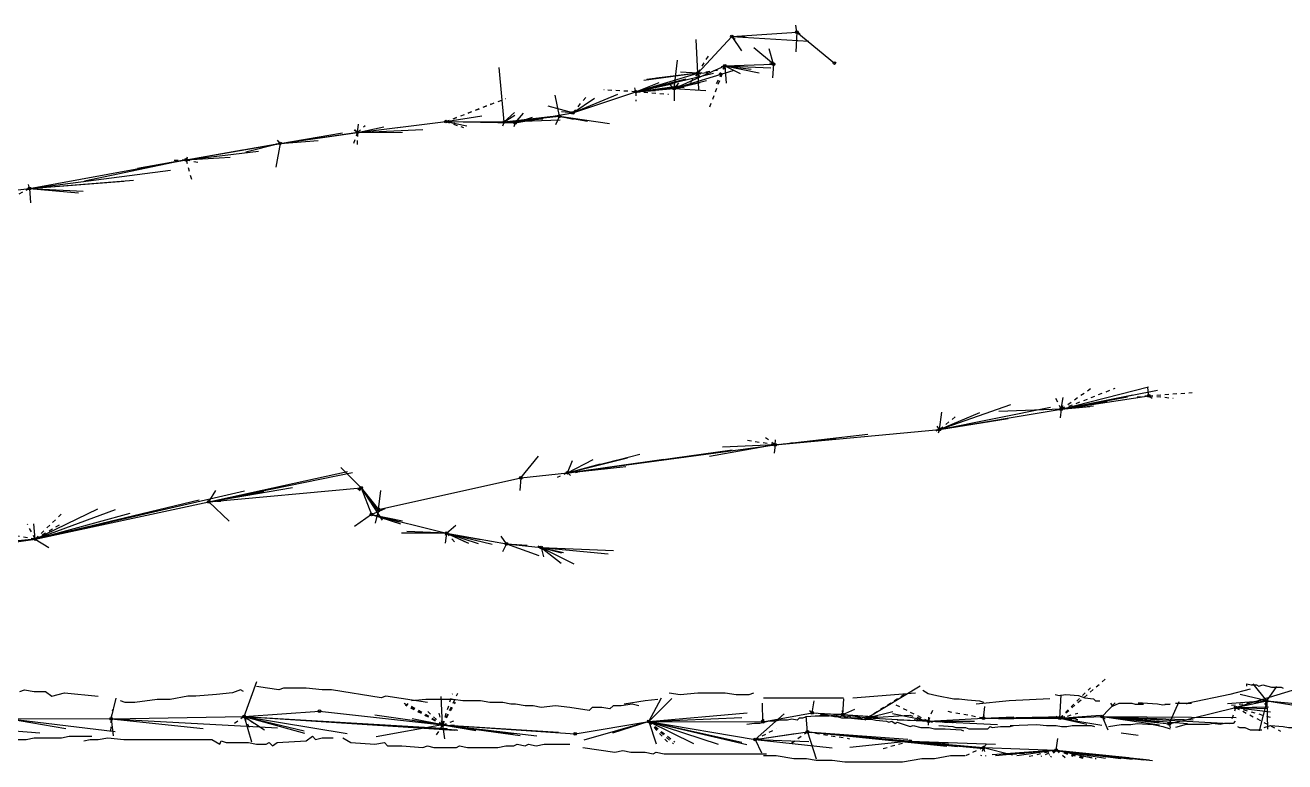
# Model space of a CAD drawing. Header units: millimetres. Extents: x -1 to 656, y -65 to 3.
# Drawn here: x 270.8 to 365.3, y -60.9 to -5.7 of the extents above; entities that cross this region are included whole.
import ezdxf

# ---------------------------------------------------------------- set-up
doc = ezdxf.new("R2010")
doc.units = ezdxf.units.MM
doc.linetypes.add('DASH', pattern=[0.6, 0.3, -0.3])

msp = doc.modelspace()

# ---------------------------------------------------------------- linework, layer by layer
at = {"layer": 'Shots', "color": 1}
for p, q in [((321.266, -9.282), (323.822, -6.534)), ((323.822, -6.534), (328.69, -6.206)), ((328.69, -6.206), (331.502, -8.522)), ((316.616, -10.672), (321.266, -9.282)), ((319.472, -10.432), (323.294, -8.736)), ((323.294, -8.736), (326.946, -8.616)), ((331.502, -8.522), (331.502, -8.522)), ((311.892, -12.26), (316.616, -10.672)), ((316.616, -10.672), (319.472, -10.432)), ((316.616, -10.672), (316.616, -10.672)), ((307.542, -13.018), (311.892, -12.26)), ((295.73, -13.722), (302.348, -12.92)), ((302.348, -12.92), (306.718, -12.942)), ((302.348, -12.92), (302.348, -12.92)), ((302.348, -12.92), (307.542, -13.018)), ((306.718, -12.942), (310.874, -12.516)), ((289.912, -14.546), (295.73, -13.722)), ((282.856, -15.778), (289.912, -14.546)), ((271.106, -17.934), (282.856, -15.778)), ((262.464, -18.884), (271.106, -17.934)), ((348.534, -34.486), (355.108, -33.474)), ((339.398, -36), (348.534, -34.486)), ((327.056, -37.15), (339.398, -36)), ((311.486, -39.248), (327.056, -37.15)), ((297.294, -42.002), (307.97, -39.628)), ((307.97, -39.628), (311.486, -39.248)), ((284.574, -41.428), (295.992, -40.386)), ((295.992, -40.386), (296.782, -42.388)), ((295.992, -40.386), (295.992, -40.386)), ((295.992, -40.386), (297.294, -42.002)), ((271.544, -44.22), (284.574, -41.428)), ((296.782, -42.388), (302.392, -43.774)), ((259.524, -45.964), (271.544, -44.22)), ((302.392, -43.774), (306.912, -44.576)), ((306.912, -44.576), (309.512, -44.856)), ((361.612, -56.854), (363.95, -56.368)), ((363.95, -56.368), (370.408, -57.358)), ((277.244, -57.706), (287.224, -57.526)), ((287.224, -57.526), (292.882, -57.124)), ((292.882, -57.124), (302.11, -58.148)), ((326.142, -57.932), (329.85, -57.248)), ((329.85, -57.248), (332.136, -57.374)), ((332.136, -57.374), (333.962, -57.638)), ((333.962, -57.638), (338.568, -57.89)), ((348.416, -57.658), (351.588, -57.526)), ((351.588, -57.526), (356.618, -58.082)), ((356.618, -58.082), (361.612, -56.854)), ((269.46, -57.67), (277.244, -57.706)), ((302.11, -58.148), (312.066, -58.824)), ((312.066, -58.824), (317.572, -57.916)), ((317.572, -57.916), (325.556, -59.262)), ((317.572, -57.916), (326.142, -57.932)), ((317.572, -57.916), (317.572, -57.916)), ((338.568, -57.89), (342.69, -57.656)), ((342.69, -57.656), (348.416, -57.658)), ((325.556, -59.262), (329.498, -58.674)), ((329.498, -58.674), (337.192, -59.382)), ((337.192, -59.382), (342.698, -59.866)), ((342.698, -59.866), (348.146, -60.056))]:
    msp.add_line(p, q, dxfattribs=at)
for centre in [(323.822, -6.534), (328.69, -6.206), (331.502, -8.522), (331.502, -8.522), (321.266, -9.282), (323.294, -8.736), (326.946, -8.616), (319.472, -10.432), (316.616, -10.672), (316.616, -10.672), (311.892, -12.26), (302.348, -12.92), (302.348, -12.92), (306.718, -12.942), (307.542, -13.018), (310.874, -12.516), (295.73, -13.722), (289.912, -14.546), (282.856, -15.778), (271.106, -17.934), (355.108, -33.474), (348.534, -34.486), (339.398, -36), (327.056, -37.15), (307.97, -39.628), (311.486, -39.248), (295.992, -40.386), (295.992, -40.386), (284.574, -41.428), (296.782, -42.388), (297.294, -42.002), (271.544, -44.22), (302.392, -43.774), (306.912, -44.576), (309.512, -44.856), (363.95, -56.368), (277.244, -57.706), (287.224, -57.526), (292.882, -57.124), (329.85, -57.248), (332.136, -57.374), (333.962, -57.638), (342.69, -57.656), (348.416, -57.658), (351.588, -57.526), (361.612, -56.854), (302.11, -58.148), (317.572, -57.916), (317.572, -57.916), (326.142, -57.932), (329.498, -58.674), (338.568, -57.89), (356.618, -58.082), (312.066, -58.824), (325.556, -59.262), (337.192, -59.382), (342.698, -59.866), (348.146, -60.056)]:
    msp.add_circle(centre, 0.1, dxfattribs=at)
at = {"layer": 'Sketch', "color": 0}
for points in [[(270.382, -55.648), (270.742, -55.528), (271.462, -55.648), (272.302, -55.648), (272.782, -56.008), (273.742, -55.768), (276.262, -56.008)], [(287.182, -55.648), (286.942, -55.528), (286.342, -55.768), (285.142, -55.888), (283.582, -56.008), (282.982, -56.008), (281.662, -56.248), (280.702, -56.248), (279.022, -56.488), (278.302, -56.488), (277.942, -56.368)], [(300.982, -56.488), (297.862, -56.008), (297.502, -56.128), (293.782, -55.528), (293.062, -55.528), (291.862, -55.408), (290.182, -55.408), (289.822, -55.528), (288.982, -55.408), (288.142, -55.288)], [(338.142, -55.568), (338.542, -55.808), (339.182, -55.968), (340.462, -56.208), (340.862, -56.208), (341.502, -56.288), (342.382, -56.368), (342.702, -56.448)], [(362.702, -55.488), (361.182, -55.888), (358.062, -56.528), (357.902, -56.608)], [(362.462, -55.248), (362.462, -55.088), (362.782, -55.168), (363.182, -55.168), (363.342, -55.248), (363.662, -55.168), (364.302, -55.328), (365.022, -55.328), (365.182, -55.408)], [(316.822, -56.728), (316.342, -56.608), (315.502, -56.728), (314.902, -56.728), (314.662, -56.968), (314.062, -56.848), (313.342, -56.848), (313.102, -57.088), (311.662, -56.848), (310.582, -56.728), (309.502, -56.848), (308.902, -56.728), (308.302, -56.728), (307.582, -56.608), (307.222, -56.608), (306.622, -56.488), (305.662, -56.488), (304.942, -56.368), (303.622, -56.368), (302.902, -56.248), (300.862, -56.248), (299.782, -56.368)], [(318.262, -56.248), (317.302, -56.368), (315.742, -56.608)], [(319.102, -55.768), (319.942, -55.888), (321.262, -55.768), (323.302, -55.768), (324.142, -55.888), (325.102, -55.888), (325.462, -55.768)], [(326.182, -56.128), (332.182, -56.128)], [(332.902, -56.128), (337.582, -55.768)], [(347.662, -56.208), (344.622, -56.368), (342.142, -56.608)], [(348.062, -55.888), (348.382, -55.968), (348.862, -55.888), (349.822, -55.968), (350.302, -56.128), (350.942, -56.208), (351.102, -56.368), (351.422, -56.368)], [(352.222, -56.528), (352.382, -56.768), (352.862, -56.528), (353.822, -56.528), (354.062, -56.608), (354.702, -56.608)], [(356.302, -56.608), (356.702, -56.608), (356.142, -56.688), (355.742, -56.608), (354.622, -56.528), (354.302, -56.528)], [(357.102, -56.528), (358.302, -56.528)]]:
    msp.add_lwpolyline(points, dxfattribs=at)
at = {"layer": 'Sketch', "color": 30}
for points in [[(333.902, -57.808), (333.422, -57.648), (332.062, -57.648), (331.742, -57.568), (331.502, -57.568), (330.702, -57.408), (330.382, -57.488), (329.422, -57.568), (329.102, -57.648), (328.862, -57.648), (328.702, -57.808), (328.302, -57.728), (327.982, -57.808), (327.422, -57.808), (327.102, -57.888), (326.622, -57.888), (325.902, -58.048), (325.502, -58.048), (324.942, -58.128)], [(330.062, -57.488), (331.102, -57.488), (331.582, -57.408), (331.902, -57.568), (332.062, -57.488), (332.462, -57.568), (332.622, -57.488), (332.782, -57.648), (333.502, -57.728), (334.302, -57.728), (334.622, -57.808), (335.422, -57.888), (335.582, -57.968), (335.822, -57.888), (336.062, -58.048), (336.222, -57.968), (337.182, -58.288), (337.422, -58.208), (337.982, -58.368), (338.622, -58.368), (339.022, -58.448), (339.822, -58.448), (341.022, -58.528), (341.182, -58.608)], [(339.342, -58.208), (340.382, -58.288), (340.622, -58.368), (341.342, -58.368), (341.582, -58.448), (343.022, -58.448), (343.182, -58.288), (343.342, -58.368), (343.982, -58.288), (344.702, -58.288), (344.942, -58.208)], [(344.702, -58.208), (346.702, -58.128), (347.422, -58.208), (348.142, -58.208), (348.542, -58.288), (348.942, -58.288), (349.342, -58.208), (350.782, -58.208), (351.022, -58.288)], [(352.062, -58.288), (353.022, -58.128), (353.742, -58.128), (354.222, -58.048), (355.422, -58.128), (356.142, -58.288), (356.702, -58.448)], [(361.582, -57.888), (361.422, -58.048), (360.782, -58.048), (360.462, -58.128), (359.902, -58.048), (359.582, -58.128), (357.902, -58.128), (357.102, -58.368)], [(361.742, -58.288), (361.902, -58.368), (362.302, -58.368), (362.702, -58.528), (363.582, -58.528)], [(363.742, -58.368), (364.222, -58.208), (365.182, -58.288), (365.582, -58.368), (366.702, -58.368), (367.422, -58.528)], [(353.022, -58.768), (354.302, -58.928)]]:
    msp.add_lwpolyline(points, dxfattribs=at)
at = {"layer": 'Sketch', "color": 5}
for points in [[(259.342, -59.008), (259.702, -59.368), (261.262, -59.488), (262.462, -59.488), (262.702, -59.608), (263.542, -59.488), (269.542, -59.368), (270.142, -59.248), (270.862, -59.248), (271.462, -59.128), (273.502, -59.128), (274.102, -59.008), (275.782, -59.008)], [(275.182, -59.368), (275.662, -59.248), (276.262, -59.248), (276.982, -59.128), (278.182, -59.248), (284.782, -59.248), (285.382, -59.608), (285.502, -59.368), (285.862, -59.488), (287.542, -59.488), (288.142, -59.608), (288.862, -59.608), (289.102, -59.488), (289.342, -59.728), (289.702, -59.488), (291.862, -59.368), (292.342, -59.008), (292.582, -59.248), (293.062, -59.128), (293.902, -59.128)], [(294.622, -59.128), (295.222, -59.488), (297.022, -59.608), (297.742, -59.488), (297.982, -59.728), (299.062, -59.728), (300.622, -59.848), (300.982, -59.728), (301.462, -59.848), (303.142, -59.848), (303.382, -59.728), (303.982, -59.848), (306.262, -59.848), (306.862, -59.728), (307.462, -59.728), (307.702, -59.608), (308.302, -59.728), (308.542, -59.608), (309.142, -59.728), (309.742, -59.608), (311.662, -59.608)], [(312.622, -59.848), (315.022, -60.208), (315.622, -60.088), (316.222, -60.208), (317.302, -60.208), (317.902, -60.328), (318.142, -60.208), (318.742, -60.328), (326.422, -60.328)], [(326.182, -60.448), (327.142, -60.448), (328.462, -60.688), (329.422, -60.688), (330.142, -60.808), (331.342, -60.808), (332.302, -60.928), (336.622, -60.928), (338.062, -60.688), (339.022, -60.688), (340.222, -60.448), (341.302, -60.448)]]:
    msp.add_lwpolyline(points, dxfattribs=at)
at = {"layer": 'XSect', "color": 1}
for p, q in [((323.822, -6.534), (324.546, -7.596)), ((323.822, -6.534), (324.802, -6.562)), ((323.822, -6.534), (329.58, -6.874)), ((328.69, -6.206), (328.602, -7.68)), ((328.69, -6.206), (328.612, -5.686)), ((321.266, -9.282), (321.126, -6.752)), ((326.946, -8.616), (325.466, -7.374)), ((326.946, -8.616), (326.608, -7.464)), ((319.472, -10.432), (319.722, -8.308)), ((306.718, -12.942), (306.344, -8.862)), ((316.616, -10.672), (322.442, -9.276)), ((321.266, -9.282), (317.202, -9.83)), ((321.266, -9.282), (317.426, -9.764)), ((321.266, -9.282), (318.164, -9.666)), ((319.472, -10.432), (323.922, -9.082)), ((321.266, -9.282), (319.958, -9.198)), ((321.266, -9.282), (322.198, -9.232)), ((321.266, -9.282), (321.316, -10.566)), ((323.294, -8.736), (323.392, -10.04)), ((323.294, -8.736), (324.43, -9.318)), ((323.294, -8.736), (325.87, -9.266)), ((323.294, -8.736), (325.262, -8.982)), ((323.294, -8.736), (326.726, -8.876)), ((326.946, -8.616), (326.87, -9.634)), ((316.616, -10.672), (320.38, -9.71)), ((316.616, -10.672), (318.358, -9.984)), ((316.616, -10.672), (319.446, -10.07)), ((316.616, -10.672), (319.856, -10.244)), ((316.616, -10.672), (319.384, -10.33)), ((316.616, -10.672), (320.24, -10.336)), ((319.472, -10.432), (319.156, -10.124)), ((319.472, -10.432), (321.912, -9.834)), ((319.472, -10.432), (321.424, -9.974)), ((319.472, -10.432), (319.832, -10.038)), ((310.874, -12.516), (310.566, -10.924)), ((311.892, -12.26), (315.256, -10.856)), ((311.892, -12.26), (313.512, -11.166)), ((316.616, -10.672), (318.08, -10.59)), ((319.472, -10.432), (319.48, -11.352)), ((319.472, -10.432), (321.87, -10.578)), ((306.718, -12.942), (307.516, -12.224)), ((311.892, -12.26), (310.026, -11.76)), ((311.892, -12.26), (311.022, -12.186)), ((295.73, -13.722), (301.558, -13.006)), ((295.73, -13.722), (295.792, -13.114)), ((302.348, -12.92), (305.05, -12.474)), ((302.348, -12.92), (303.922, -13.232)), ((306.718, -12.942), (306.608, -13.252)), ((306.718, -12.942), (307.54, -12.432)), ((306.718, -12.942), (310.84, -12.45)), ((306.718, -12.942), (309.64, -12.714)), ((306.718, -12.942), (308.594, -12.786)), ((306.718, -12.942), (310.93, -12.794)), ((307.542, -13.018), (308.18, -12.288)), ((307.542, -13.018), (311.712, -12.29)), ((307.542, -13.018), (308.866, -12.576)), ((310.874, -12.516), (310.588, -13.162)), ((310.874, -12.516), (311.936, -12.724)), ((310.874, -12.516), (312.982, -12.878)), ((310.874, -12.516), (314.632, -13.06)), ((289.912, -14.546), (296.628, -13.59)), ((289.912, -14.546), (294.596, -13.756)), ((295.73, -13.722), (297.694, -13.302)), ((295.73, -13.722), (300.618, -13.496)), ((295.73, -13.722), (299.092, -13.716)), ((282.856, -15.778), (290.818, -14.398)), ((282.856, -15.778), (289.97, -14.54)), ((282.856, -15.778), (287.102, -15.034)), ((289.912, -14.546), (287.352, -15.21)), ((289.912, -14.546), (289.586, -16.338)), ((289.912, -14.546), (291.746, -14.294)), ((289.912, -14.546), (292.778, -14.342)), ((282.856, -15.778), (275.234, -17.382)), ((282.856, -15.778), (279.206, -16.442)), ((282.856, -15.778), (288.292, -15.122)), ((282.856, -15.778), (286.158, -15.586)), ((271.106, -17.934), (281.7, -16.548)), ((271.106, -17.934), (278.914, -17.298)), ((271.106, -17.934), (278.182, -17.372)), ((271.106, -17.934), (271.18, -19.004)), ((271.106, -17.934), (275.144, -18.132)), ((271.106, -17.934), (274.786, -18.258)), ((348.534, -34.486), (355.066, -32.804)), ((348.534, -34.486), (355.76, -33.054)), ((355.108, -33.474), (355.014, -32.868)), ((348.534, -34.486), (353.902, -33.398)), ((348.534, -34.486), (353.506, -33.562)), ((348.534, -34.486), (348.678, -33.604)), ((348.534, -34.486), (351.946, -33.874)), ((339.398, -36), (344.74, -34.132)), ((339.398, -36), (347.718, -34.334)), ((339.398, -36), (339.566, -34.714)), ((339.398, -36), (342.408, -34.742)), ((348.534, -34.486), (343.842, -34.648)), ((348.534, -34.486), (348.444, -35.144)), ((348.534, -34.486), (350.938, -34.24)), ((348.534, -34.486), (350.664, -34.286)), ((339.398, -36), (344.552, -35.188)), ((327.056, -37.15), (334.004, -36.366)), ((327.056, -37.15), (331.65, -36.692)), ((327.056, -37.15), (327.084, -36.782)), ((311.486, -39.248), (323.826, -37.542)), ((327.056, -37.15), (322.138, -38.04)), ((327.056, -37.15), (323.108, -37.33)), ((327.056, -37.15), (326.994, -37.77)), ((307.97, -39.628), (309.312, -38.006)), ((311.486, -39.248), (316.918, -37.868)), ((311.486, -39.248), (315.978, -38.132)), ((311.486, -39.248), (318.718, -38.232)), ((311.486, -39.248), (313.408, -38.26)), ((311.486, -39.248), (315.162, -38.308)), ((311.486, -39.248), (311.852, -38.326)), ((311.486, -39.248), (313.966, -38.576)), ((311.486, -39.248), (315.924, -38.666)), ((284.574, -41.428), (294.98, -39.16)), ((284.574, -41.428), (295.354, -39.238)), ((295.992, -40.386), (294.462, -38.854)), ((307.97, -39.628), (307.906, -40.584)), ((307.97, -39.628), (310.072, -39.406)), ((311.486, -39.248), (315.846, -38.782)), ((271.544, -44.22), (287.236, -40.596)), ((284.574, -41.428), (290.854, -40.352)), ((284.574, -41.428), (285.084, -40.58)), ((295.992, -40.386), (297.564, -42.806)), ((295.992, -40.386), (297.352, -42.2)), ((297.294, -42.002), (297.48, -40.58)), ((271.544, -44.22), (283.846, -41.278)), ((284.574, -41.428), (288.708, -40.664)), ((284.574, -41.428), (286.096, -42.894)), ((271.544, -44.22), (276.244, -41.946)), ((271.544, -44.22), (277.576, -42)), ((271.544, -44.22), (278.666, -42.278)), ((296.782, -42.388), (295.494, -43.288)), ((296.782, -42.388), (297.81, -41.93)), ((296.782, -42.388), (298.944, -43.08)), ((296.782, -42.388), (298.842, -42.93)), ((296.782, -42.388), (299.1, -42.848)), ((297.294, -42.002), (297.042, -43.038)), ((271.544, -44.22), (271.43, -43.08)), ((302.392, -43.774), (303.102, -43.178)), ((271.544, -44.22), (265.636, -44.798)), ((271.544, -44.22), (272.558, -44.866)), ((302.392, -43.774), (299.022, -43.774)), ((302.392, -43.774), (299.436, -43.658)), ((302.392, -43.774), (300.53, -43.754)), ((302.392, -43.774), (302.29, -44.542)), ((302.392, -43.774), (303.922, -44.484)), ((302.392, -43.774), (304.058, -44.528)), ((302.392, -43.774), (304.964, -44.262)), ((302.392, -43.774), (304.778, -44.564)), ((302.392, -43.774), (305.816, -44.61)), ((306.912, -44.576), (306.498, -44.01)), ((306.912, -44.576), (306.596, -45.172)), ((306.912, -44.576), (308.45, -44.69)), ((306.912, -44.576), (309.318, -45.464)), ((309.512, -44.856), (309.692, -45.566)), ((309.512, -44.856), (311.034, -45.262)), ((309.512, -44.856), (311.176, -45.224)), ((309.512, -44.856), (311.012, -46.028)), ((309.512, -44.856), (314.528, -45.342)), ((309.512, -44.856), (311.968, -46.082)), ((309.512, -44.856), (314.942, -45.078)), ((287.224, -57.526), (288.18, -54.896)), ((333.962, -57.638), (337.944, -55.226)), ((361.612, -56.854), (365.872, -55.568)), ((363.95, -56.368), (362.918, -55.09)), ((363.95, -56.368), (364.696, -55.292)), ((277.244, -57.706), (277.614, -56.156)), ((302.11, -58.148), (302.014, -56.02)), ((317.572, -57.916), (318.536, -56.124)), ((317.572, -57.916), (319.31, -56.178)), ((326.142, -57.932), (326.104, -56.528)), ((329.85, -57.248), (329.986, -56.352)), ((332.136, -57.374), (332.216, -56.196)), ((348.416, -57.658), (348.512, -55.896)), ((351.588, -57.526), (352.564, -56.516)), ((356.618, -58.082), (357.38, -56.414)), ((363.95, -56.368), (360.998, -56.584)), ((363.95, -56.368), (361.958, -55.886)), ((363.95, -56.368), (363.374, -58.612)), ((363.95, -56.368), (370.368, -56.964)), ((363.95, -56.368), (364.004, -58.482)), ((287.224, -57.526), (287.76, -59.436)), ((287.224, -57.526), (291.744, -58.788)), ((287.224, -57.526), (288.734, -58.536)), ((287.224, -57.526), (291.73, -58.614)), ((287.224, -57.526), (294.954, -58.8)), ((287.224, -57.526), (302.398, -58.47)), ((287.224, -57.526), (303.248, -58.562)), ((287.224, -57.526), (303.184, -58.54)), ((287.224, -57.526), (302.956, -58.526)), ((287.224, -57.526), (302.442, -58.43)), ((287.224, -57.526), (302.49, -58.484)), ((287.224, -57.526), (303, -58.568)), ((302.11, -58.148), (297.016, -57.44)), ((317.572, -57.916), (324.96, -57.262)), ((317.572, -57.916), (324.556, -57.608)), ((325.556, -59.262), (327.748, -57.332)), ((329.498, -58.674), (329.4, -57.516)), ((332.136, -57.374), (330.45, -57.364)), ((332.136, -57.374), (333.028, -56.98)), ((332.136, -57.374), (334.766, -57.566)), ((333.962, -57.638), (335.898, -57.158)), ((333.962, -57.638), (337.14, -57.43)), ((338.568, -57.89), (335.854, -57.324)), ((342.69, -57.656), (342.796, -56.772)), ((342.69, -57.656), (348.808, -57.53)), ((342.69, -57.656), (344.96, -57.558)), ((342.69, -57.656), (346.49, -57.596)), ((348.416, -57.658), (347.26, -57.63)), ((348.416, -57.658), (351.45, -57.442)), ((351.588, -57.526), (354.042, -57.67)), ((351.588, -57.526), (355.226, -57.716)), ((351.588, -57.526), (355.854, -57.958)), ((351.588, -57.526), (358.426, -57.772)), ((351.588, -57.526), (353.884, -57.714)), ((351.588, -57.526), (355.896, -58.144)), ((351.588, -57.526), (358.004, -58.056)), ((351.588, -57.526), (361.134, -58.068)), ((351.588, -57.526), (361.646, -57.594)), ((351.588, -57.526), (352.016, -58.53)), ((361.612, -56.854), (364.08, -56.802)), ((361.612, -56.854), (364.226, -57.184)), ((361.612, -56.854), (363.994, -56.922)), ((264.334, -58.188), (271.896, -58.748)), ((269.46, -57.67), (277.55, -58.668)), ((269.46, -57.67), (273.846, -58.432)), ((277.244, -57.706), (277.382, -58.984)), ((277.244, -57.706), (284.154, -58.428)), ((277.244, -57.706), (289.712, -58.382)), ((302.11, -58.148), (297.116, -59.068)), ((302.11, -58.148), (299.814, -57.7)), ((302.11, -58.148), (304.604, -58.58)), ((302.11, -58.148), (307.424, -58.804)), ((302.11, -58.148), (307.922, -58.948)), ((302.11, -58.148), (302.248, -59.212)), ((302.11, -58.148), (309.184, -58.976)), ((302.11, -58.148), (310.812, -58.718)), ((317.572, -57.916), (312.694, -59.294)), ((317.572, -57.916), (314.852, -58.77)), ((317.572, -57.916), (318.122, -59.59)), ((317.572, -57.916), (320.928, -59.558)), ((317.572, -57.916), (322.782, -59.606)), ((317.572, -57.916), (324.924, -59.626)), ((317.572, -57.916), (324.572, -59.448)), ((338.568, -57.89), (336.204, -57.814)), ((338.568, -57.89), (337.496, -57.786)), ((338.568, -57.89), (342.024, -57.884)), ((338.568, -57.89), (343.738, -58.13)), ((342.69, -57.656), (344.94, -57.702)), ((342.69, -57.656), (348.586, -57.656)), ((348.416, -57.658), (350.442, -58.118)), ((348.416, -57.658), (349.654, -57.696)), ((348.416, -57.658), (351.57, -58.19)), ((325.556, -59.262), (328.56, -58.802)), ((325.556, -59.262), (326.036, -60.248)), ((325.556, -59.262), (329.6, -59.418)), ((325.556, -59.262), (331.33, -59.874)), ((329.498, -58.674), (330.14, -60.704)), ((329.498, -58.674), (337.008, -59.242)), ((329.498, -58.674), (342.596, -59.868)), ((329.498, -58.674), (342.722, -59.926)), ((329.498, -58.674), (339.938, -59.754)), ((337.192, -59.382), (332.666, -59.868)), ((337.192, -59.382), (340.738, -59.776)), ((337.192, -59.382), (343.6, -59.616)), ((337.192, -59.382), (340.064, -59.522)), ((348.146, -60.056), (348.272, -59.192)), ((342.698, -59.866), (344.87, -60.414)), ((348.146, -60.056), (343.352, -60.404)), ((348.146, -60.056), (343.6, -60.484)), ((348.146, -60.056), (345.202, -60.47)), ((348.146, -60.056), (351.842, -60.65)), ((348.146, -60.056), (353, -60.684)), ((348.146, -60.056), (355.14, -60.79)), ((348.146, -60.056), (354.732, -60.756)), ((348.146, -60.056), (355.386, -60.842)), ((348.146, -60.056), (354.712, -60.788)), ((348.146, -60.056), (353.86, -60.724)), ((348.146, -60.056), (353.602, -60.598)), ((348.146, -60.056), (353.536, -60.666)), ((348.146, -60.056), (350.842, -60.638))]:
    msp.add_line(p, q, dxfattribs=at)
at = {"layer": 'XSect', "color": 1, "linetype": 'DASH'}
for p, q in [((323.822, -6.534), (324.098, -6.758)), ((328.69, -6.206), (328.57, -6.186)), ((328.69, -6.206), (328.914, -6.316)), ((321.266, -9.282), (322.062, -7.982)), ((321.266, -9.282), (320.466, -10.236)), ((321.266, -9.282), (322.724, -9.048)), ((321.266, -9.282), (321.456, -9.68)), ((321.266, -9.282), (321.48, -9.344)), ((323.294, -8.736), (322.128, -11.858)), ((323.294, -8.736), (322.578, -10.224)), ((323.294, -8.736), (322.738, -8.856)), ((323.294, -8.736), (322.834, -9.42)), ((326.946, -8.616), (326.59, -8.51)), ((316.616, -10.672), (316.468, -10.196)), ((302.348, -12.92), (306.852, -11.184)), ((311.892, -12.26), (313.008, -10.916)), ((316.616, -10.672), (314.198, -10.54)), ((316.616, -10.672), (316.094, -10.646)), ((316.616, -10.672), (316.602, -11.39)), ((316.616, -10.672), (317.752, -10.462)), ((316.616, -10.672), (319.07, -10.864)), ((302.348, -12.92), (305.752, -11.59)), ((295.73, -13.722), (296.306, -13.2)), ((302.348, -12.92), (302.12, -12.97)), ((302.348, -12.92), (303.68, -13.352)), ((302.348, -12.92), (303.006, -13.028)), ((306.718, -12.942), (307.164, -12.578)), ((306.718, -12.942), (308.516, -12.858)), ((307.542, -13.018), (307.276, -12.942)), ((307.542, -13.018), (307.428, -13.39)), ((310.874, -12.516), (310.474, -12.532)), ((310.874, -12.516), (311.16, -12.572)), ((295.73, -13.722), (295.39, -14.63)), ((295.73, -13.722), (295.396, -13.496)), ((295.73, -13.722), (295.548, -13.524)), ((295.73, -13.722), (295.7, -14.628)), ((289.912, -14.546), (289.48, -14.628)), ((289.912, -14.546), (289.71, -14.278)), ((282.856, -15.778), (281.732, -15.858)), ((282.856, -15.778), (282.966, -15.548)), ((282.856, -15.778), (283.452, -15.75)), ((282.856, -15.778), (283.262, -17.228)), ((282.856, -15.778), (283.952, -16.014)), ((271.106, -17.934), (270.134, -18.458)), ((271.106, -17.934), (271.046, -17.622)), ((348.534, -34.486), (352.564, -32.91)), ((348.534, -34.486), (350.722, -32.932)), ((348.534, -34.486), (348.082, -33.592)), ((355.108, -33.474), (354.198, -33.582)), ((355.108, -33.474), (358.346, -33.232)), ((355.108, -33.474), (356.928, -33.654)), ((355.108, -33.474), (355.582, -33.816)), ((339.398, -36), (340.704, -34.956)), ((348.534, -34.486), (348.694, -34.142)), ((339.398, -36), (339.088, -35.598)), ((327.056, -37.15), (324.702, -36.8)), ((327.056, -37.15), (326.342, -36.624)), ((339.398, -36), (339.104, -36.148)), ((339.398, -36), (339.272, -36.376)), ((327.056, -37.15), (328.446, -36.996)), ((311.486, -39.248), (310.712, -39.602)), ((311.486, -39.248), (312.23, -39.218)), ((311.486, -39.248), (311.826, -39.578)), ((295.992, -40.386), (295.74, -40.528)), ((295.992, -40.386), (295.85, -40.608)), ((284.574, -41.428), (285.694, -41.364)), ((271.544, -44.22), (273.502, -42.358)), ((297.294, -42.002), (297.378, -41.922)), ((271.544, -44.22), (270.964, -43.118)), ((271.544, -44.22), (273.406, -43.122)), ((271.544, -44.22), (268.824, -43.778)), ((302.392, -43.774), (302.31, -43.946)), ((302.392, -43.774), (303.018, -44.436)), ((306.912, -44.576), (307.27, -44.67)), ((309.512, -44.856), (309.27, -44.762)), ((309.512, -44.856), (309.554, -44.902)), ((348.416, -57.658), (351.918, -54.654)), ((348.416, -57.658), (350.716, -55.376)), ((302.11, -58.148), (299.17, -56.536)), ((302.11, -58.148), (299.332, -56.694)), ((302.11, -58.148), (299.438, -56.57)), ((302.11, -58.148), (303.264, -55.774)), ((302.11, -58.148), (302.846, -55.836)), ((302.11, -58.148), (303.074, -56.458)), ((333.962, -57.638), (336.734, -55.87)), ((338.568, -57.89), (336.062, -56.636)), ((363.95, -56.368), (361.29, -56.714)), ((363.95, -56.368), (363.736, -56.698)), ((277.244, -57.706), (277.37, -57.016)), ((287.224, -57.526), (286.49, -58.054)), ((287.224, -57.526), (288.286, -58.27)), ((287.224, -57.526), (287.676, -58.5)), ((302.11, -58.148), (300.928, -57.096)), ((302.11, -58.148), (301.834, -57.234)), ((329.85, -57.248), (329.634, -57.114)), ((329.85, -57.248), (330.326, -57.312)), ((332.136, -57.374), (331.51, -57.47)), ((332.136, -57.374), (332.102, -57.054)), ((332.136, -57.374), (332.408, -57.724)), ((333.962, -57.638), (333.686, -57.754)), ((333.962, -57.638), (334.53, -57.244)), ((338.568, -57.89), (337.2, -57.452)), ((338.568, -57.89), (338.956, -56.842)), ((338.568, -57.89), (338.608, -57.522)), ((342.69, -57.656), (339.928, -57.146)), ((342.69, -57.656), (342.654, -57.558)), ((342.69, -57.656), (342.736, -57.412)), ((348.416, -57.658), (348.148, -57.54)), ((348.416, -57.658), (349.264, -56.89)), ((348.416, -57.658), (349.762, -57.28)), ((348.416, -57.658), (348.68, -57.444)), ((351.588, -57.526), (351.87, -57.772)), ((361.612, -56.854), (361.218, -58.05)), ((361.612, -56.854), (364.474, -57.656)), ((361.612, -56.854), (364.978, -58.624)), ((277.244, -57.706), (277.184, -58.784)), ((302.11, -58.148), (301.518, -59.102)), ((302.11, -58.148), (302.98, -57.842)), ((302.11, -58.148), (303.29, -58.19)), ((317.572, -57.916), (317.462, -57.84)), ((317.572, -57.916), (318.976, -59.436)), ((317.572, -57.916), (319.524, -59.428)), ((317.572, -57.916), (319.426, -59.57)), ((325.556, -59.262), (327.156, -58.436)), ((326.142, -57.932), (326.038, -57.816)), ((326.142, -57.932), (326.22, -57.71)), ((338.568, -57.89), (338.534, -58.446)), ((338.568, -57.89), (338.89, -57.958)), ((338.568, -57.89), (340.422, -57.976)), ((348.416, -57.658), (349.782, -57.758)), ((356.618, -58.082), (356.628, -57.928)), ((356.618, -58.082), (356.784, -58.65)), ((356.618, -58.082), (356.748, -58.136)), ((329.498, -58.674), (328.212, -59.62)), ((329.498, -58.674), (332.636, -59.196)), ((337.192, -59.382), (335.136, -59.962)), ((342.698, -59.866), (343.04, -59.44)), ((342.698, -59.866), (341.128, -60.588)), ((342.698, -59.866), (342.488, -60.496)), ((342.698, -59.866), (342.856, -60.518)), ((348.146, -60.056), (344.776, -60.398)), ((348.146, -60.056), (346.126, -60.54)), ((348.146, -60.056), (347.004, -60.522)), ((348.146, -60.056), (347.602, -60.436)), ((348.146, -60.056), (347.712, -60.57)), ((348.146, -60.056), (349.972, -60.422)), ((348.146, -60.056), (351.158, -60.69)), ((348.146, -60.056), (350.912, -60.626)), ((348.146, -60.056), (350.376, -60.642)), ((348.146, -60.056), (350.388, -60.728)), ((348.146, -60.056), (349.398, -60.494)), ((348.146, -60.056), (348.814, -60.6))]:
    msp.add_line(p, q, dxfattribs=at)

doc.saveas('drawing.dxf')
